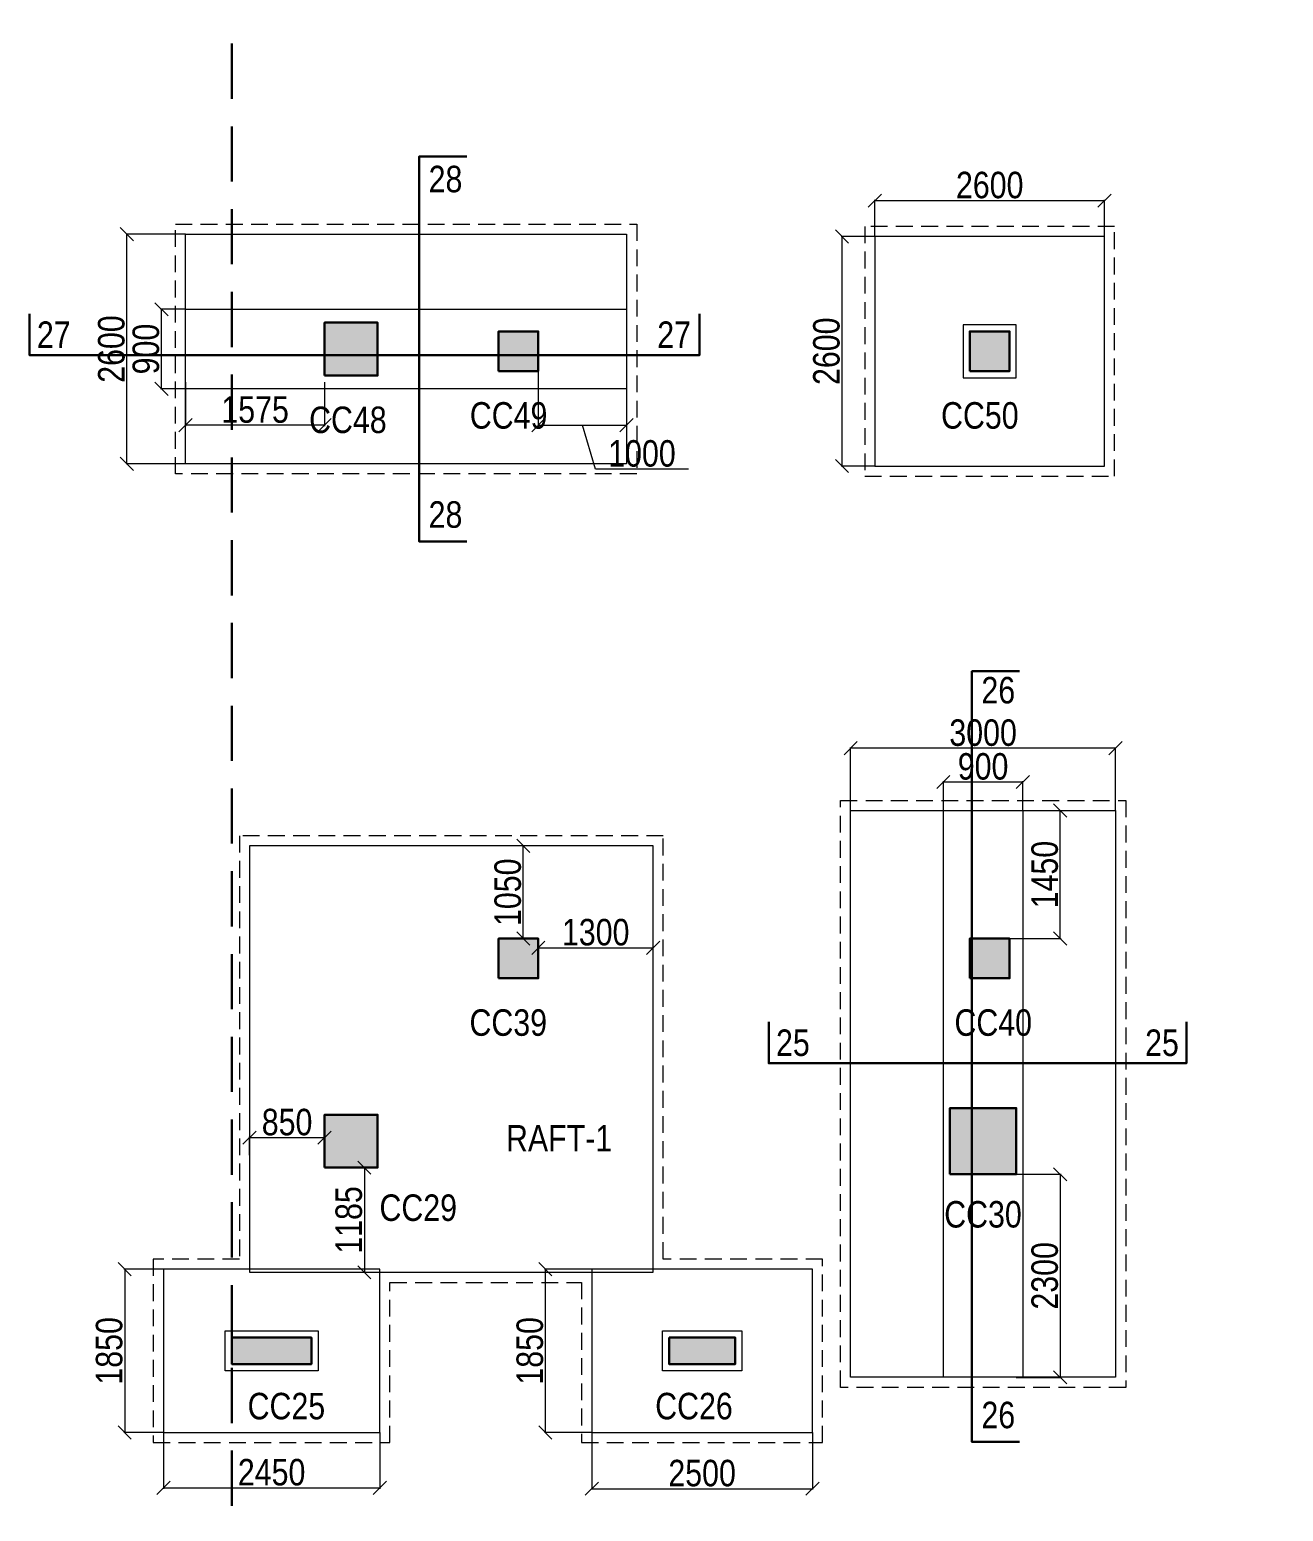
# Model space of a CAD drawing. Header units: millimetres. Extents: x 1112055 to 3390982, y -148532 to 766891.
# Drawn here: x 2876429 to 2890626, y 337949 to 354733 of the extents above; entities that cross this region are included whole.
import ezdxf

# ---------------------------------------------------------------- set-up
doc = ezdxf.new("R2010")
doc.units = ezdxf.units.MM
doc.header["$PDMODE"] = 35
doc.header["$PDSIZE"] = -25
doc.linetypes.add('DASHED2', pattern=[0.375, 0.25, -0.125])
doc.linetypes.add('Hidden', pattern=[9.525, 6.35, -3.175])
for name, color, linetype, lineweight in [('B COL. NO.', 3, 'Continuous', 20), ('B FINAL COLUMN', 1, 'Continuous', 30), ('B FOOTING', 49, 'Continuous', 20), ('B FOOTING DIM', 234, 'Continuous', 9), ('B P.C.C', 251, 'Continuous', 0)]:
    doc.layers.add(name, color=color, linetype=linetype, lineweight=lineweight)
doc.layers.add('B Pedestal', color=7, linetype='Continuous', lineweight=9, true_color=0x5c8948)
doc.layers.add('B-COL HT', color=7, linetype='Continuous', lineweight=0, true_color=0x4e4f45)
doc.styles.add('SWINC', font='swissc.ttf')
doc.dimstyles.new('BHOOMI', dxfattribs={"dimtxt": 230, "dimasz": 150, "dimexe": 10, "dimexo": 0, "dimgap": 25, "dimtad": 1, "dimdec": 0, "dimzin": 0, "dimdsep": 46, "dimtxsty": 'SWINC', "dimblk": 'OBLIQUE', "dimcen": 0.09, "dimclrd": 250, "dimclre": 250, "dimclrt": 256, "dimaunit": 1, "dimadec": 3, "dimazin": 0, "dimtfac": 1, "dimtdec": 0, "dimtofl": 0, "dimtmove": 1, "dimatfit": 3, "dimfxl": 100, "dimtolj": 1, "dimtzin": 0, "dimlwd": 9, "dimlwe": 5, "dimarcsym": 0})

# ---------------------------------------------------------------- blocks, each defined once
blk = doc.blocks.new('_Oblique')
at = {"color": 0, "linetype": 'ByBlock', "lineweight": -2}
blk.add_line((-0.5, -0.5), (0.5, 0.5), dxfattribs=at)
blk = doc.blocks.new('*D5046')
at = {"layer": 'B FOOTING DIM', "color": 250, "lineweight": 5, "ltscale": 0.5, "transparency": 16777216}
for p, q in [((2877944, 340692), (2877495, 340692)), ((2877505, 340692), (2877505, 338842)), ((2877944, 338842), (2877495, 338842))]:
    blk.add_line(p, q, dxfattribs=at)
at = {"layer": 'Defpoints', "color": 0, "transparency": 16777216}
for p in [(2877944, 340692), (2877505, 338842), (2877944, 338842)]:
    blk.add_point(p, dxfattribs=at)
at = {"layer": 'B FOOTING DIM', "color": 250, "lineweight": 5, "transparency": 16777216, "xscale": 150, "yscale": 150, "zscale": 150}
for p, rotation in [((2877505, 340692), 90), ((2877505, 338842), 270)]:
    blk.add_blockref('_Oblique', p, dxfattribs=dict(at, rotation=rotation))
at = {"layer": 'B FOOTING DIM', "transparency": 16777216, "insert": (2877330, 339767), "char_height": 300, "attachment_point": 5, "rotation": 90, "style": 'SWINC'}
blk.add_mtext('\\A1;1850', dxfattribs=at)
blk = doc.blocks.new('*D5047')
at = {"layer": 'B FOOTING DIM', "color": 250, "lineweight": 5, "ltscale": 0.5, "transparency": 16777216}
for p, q in [((2877944, 338842), (2877944, 338206)), ((2880394, 338842), (2880394, 338206)), ((2877944, 338216), (2880394, 338216))]:
    blk.add_line(p, q, dxfattribs=at)
at = {"layer": 'Defpoints', "color": 0, "transparency": 16777216}
for p in [(2877944, 338842), (2880394, 338842), (2880394, 338216)]:
    blk.add_point(p, dxfattribs=at)
at = {"layer": 'B FOOTING DIM', "color": 250, "lineweight": 5, "transparency": 16777216, "xscale": 150, "yscale": 150, "zscale": 150, "rotation": 180}
blk.add_blockref('_Oblique', (2877944, 338216), dxfattribs=at)
at = {"layer": 'B FOOTING DIM', "color": 250, "lineweight": 5, "transparency": 16777216, "xscale": 150, "yscale": 150, "zscale": 150}
blk.add_blockref('_Oblique', (2880394, 338216), dxfattribs=at)
at = {"layer": 'B FOOTING DIM', "transparency": 16777216, "insert": (2879169, 338391), "char_height": 300, "attachment_point": 5, "style": 'SWINC'}
blk.add_mtext('\\A1;2450', dxfattribs=at)
blk = doc.blocks.new('*D5048')
at = {"layer": 'B FOOTING DIM', "color": 250, "lineweight": 5, "ltscale": 0.5, "transparency": 16777216}
for p, q in [((2882794, 340692), (2882259, 340692)), ((2882269, 338842), (2882269, 340692)), ((2882794, 338842), (2882259, 338842))]:
    blk.add_line(p, q, dxfattribs=at)
at = {"layer": 'Defpoints', "color": 0, "transparency": 16777216}
for p in [(2882269, 340692), (2882794, 340692), (2882794, 338842)]:
    blk.add_point(p, dxfattribs=at)
at = {"layer": 'B FOOTING DIM', "color": 250, "lineweight": 5, "transparency": 16777216, "xscale": 150, "yscale": 150, "zscale": 150}
for p, rotation in [((2882269, 340692), 90), ((2882269, 338842), 270)]:
    blk.add_blockref('_Oblique', p, dxfattribs=dict(at, rotation=rotation))
at = {"layer": 'B FOOTING DIM', "transparency": 16777216, "insert": (2882094, 339767), "char_height": 300, "attachment_point": 5, "rotation": 90, "style": 'SWINC'}
blk.add_mtext('\\A1;1850', dxfattribs=at)
blk = doc.blocks.new('*D5049')
at = {"layer": 'B FOOTING DIM', "color": 250, "lineweight": 5, "ltscale": 0.5, "transparency": 16777216}
for p, q in [((2882794, 338842), (2882794, 338196)), ((2885294, 338842), (2885294, 338196)), ((2882794, 338206), (2885294, 338206))]:
    blk.add_line(p, q, dxfattribs=at)
at = {"layer": 'Defpoints', "color": 0, "transparency": 16777216}
for p in [(2882794, 338842), (2885294, 338842), (2885294, 338206)]:
    blk.add_point(p, dxfattribs=at)
at = {"layer": 'B FOOTING DIM', "color": 250, "lineweight": 5, "transparency": 16777216, "xscale": 150, "yscale": 150, "zscale": 150, "rotation": 180}
blk.add_blockref('_Oblique', (2882794, 338206), dxfattribs=at)
at = {"layer": 'B FOOTING DIM', "color": 250, "lineweight": 5, "transparency": 16777216, "xscale": 150, "yscale": 150, "zscale": 150}
blk.add_blockref('_Oblique', (2885294, 338206), dxfattribs=at)
at = {"layer": 'B FOOTING DIM', "transparency": 16777216, "insert": (2884044, 338381), "char_height": 300, "attachment_point": 5, "style": 'SWINC'}
blk.add_mtext('\\A1;2500', dxfattribs=at)
blk = doc.blocks.new('*D5086')
at = {"layer": 'B FOOTING DIM', "color": 250, "lineweight": 5, "ltscale": 0.5, "transparency": 16777216}
for p, q in [((2886776, 345887), (2886776, 346221)), ((2886776, 346211), (2887676, 346211)), ((2887676, 345887), (2887676, 346221))]:
    blk.add_line(p, q, dxfattribs=at)
at = {"layer": 'Defpoints', "color": 0, "transparency": 16777216}
for p in [(2887676, 346211), (2886776, 345887), (2887676, 345887)]:
    blk.add_point(p, dxfattribs=at)
at = {"layer": 'B FOOTING DIM', "color": 250, "lineweight": 5, "transparency": 16777216, "xscale": 150, "yscale": 150, "zscale": 150, "rotation": 180}
blk.add_blockref('_Oblique', (2886776, 346211), dxfattribs=at)
at = {"layer": 'B FOOTING DIM', "color": 250, "lineweight": 5, "transparency": 16777216, "xscale": 150, "yscale": 150, "zscale": 150}
blk.add_blockref('_Oblique', (2887676, 346211), dxfattribs=at)
at = {"layer": 'B FOOTING DIM', "transparency": 16777216, "insert": (2887226, 346386), "char_height": 300, "attachment_point": 5, "style": 'SWINC'}
blk.add_mtext('\\A1;900', dxfattribs=at)
blk = doc.blocks.new('*D5087')
at = {"layer": 'B FOOTING DIM', "color": 250, "lineweight": 5, "ltscale": 0.5, "transparency": 16777216}
for p, q in [((2885726, 345887), (2885726, 346603)), ((2888726, 346593), (2885726, 346593)), ((2888726, 345887), (2888726, 346603))]:
    blk.add_line(p, q, dxfattribs=at)
at = {"layer": 'Defpoints', "color": 0, "transparency": 16777216}
for p in [(2885726, 346593), (2885726, 345887), (2888726, 345887)]:
    blk.add_point(p, dxfattribs=at)
at = {"layer": 'B FOOTING DIM', "color": 250, "lineweight": 5, "transparency": 16777216, "xscale": 150, "yscale": 150, "zscale": 150, "rotation": 180}
blk.add_blockref('_Oblique', (2885726, 346593), dxfattribs=at)
at = {"layer": 'B FOOTING DIM', "color": 250, "lineweight": 5, "transparency": 16777216, "xscale": 150, "yscale": 150, "zscale": 150}
blk.add_blockref('_Oblique', (2888726, 346593), dxfattribs=at)
at = {"layer": 'B FOOTING DIM', "transparency": 16777216, "insert": (2887226, 346768), "char_height": 300, "attachment_point": 5, "style": 'SWINC'}
blk.add_mtext('\\A1;3000', dxfattribs=at)
blk = doc.blocks.new('*D5088')
at = {"layer": 'B FOOTING DIM', "color": 250, "lineweight": 5, "ltscale": 0.5, "transparency": 16777216}
for p, q in [((2887526, 345887), (2888110, 345887)), ((2888100, 344437), (2888100, 345887)), ((2887526, 344437), (2888110, 344437))]:
    blk.add_line(p, q, dxfattribs=at)
at = {"layer": 'Defpoints', "color": 0, "transparency": 16777216}
for p in [(2887526, 345887), (2888100, 345887), (2887526, 344437)]:
    blk.add_point(p, dxfattribs=at)
at = {"layer": 'B FOOTING DIM', "color": 250, "lineweight": 5, "transparency": 16777216, "xscale": 150, "yscale": 150, "zscale": 150}
for p, rotation in [((2888100, 345887), 90), ((2888100, 344437), 270)]:
    blk.add_blockref('_Oblique', p, dxfattribs=dict(at, rotation=rotation))
at = {"layer": 'B FOOTING DIM', "transparency": 16777216, "insert": (2887925, 345162), "char_height": 300, "attachment_point": 5, "rotation": 90, "style": 'SWINC'}
blk.add_mtext('\\A1;1450', dxfattribs=at)
blk = doc.blocks.new('*D5089')
at = {"layer": 'B FOOTING DIM', "color": 250, "lineweight": 5, "ltscale": 0.5, "transparency": 16777216}
for p, q in [((2887601, 341767), (2888110, 341767)), ((2888100, 341767), (2888100, 339467)), ((2887601, 339467), (2888110, 339467))]:
    blk.add_line(p, q, dxfattribs=at)
at = {"layer": 'Defpoints', "color": 0, "transparency": 16777216}
for p in [(2887601, 341767), (2887601, 339467), (2888100, 339467)]:
    blk.add_point(p, dxfattribs=at)
at = {"layer": 'B FOOTING DIM', "color": 250, "lineweight": 5, "transparency": 16777216, "xscale": 150, "yscale": 150, "zscale": 150}
for p, rotation in [((2888100, 341767), 90), ((2888100, 339467), 270)]:
    blk.add_blockref('_Oblique', p, dxfattribs=dict(at, rotation=rotation))
at = {"layer": 'B FOOTING DIM', "transparency": 16777216, "insert": (2887925, 340617), "char_height": 300, "attachment_point": 5, "rotation": 90, "style": 'SWINC'}
blk.add_mtext('\\A1;2300', dxfattribs=at)
blk = doc.blocks.new('*D5098')
at = {"layer": 'B FOOTING DIM', "color": 250, "lineweight": 5, "ltscale": 0.5, "transparency": 16777216}
for p, q in [((2878194, 350740), (2878194, 350243)), ((2879769, 350740), (2879769, 350243)), ((2879769, 350253), (2878194, 350253))]:
    blk.add_line(p, q, dxfattribs=at)
at = {"layer": 'Defpoints', "color": 0, "transparency": 16777216}
for p in [(2878194, 350740), (2879769, 350740), (2878194, 350253)]:
    blk.add_point(p, dxfattribs=at)
at = {"layer": 'B FOOTING DIM', "color": 250, "lineweight": 5, "transparency": 16777216, "xscale": 150, "yscale": 150, "zscale": 150, "rotation": 180}
blk.add_blockref('_Oblique', (2878194, 350253), dxfattribs=at)
at = {"layer": 'B FOOTING DIM', "color": 250, "lineweight": 5, "transparency": 16777216, "xscale": 150, "yscale": 150, "zscale": 150}
blk.add_blockref('_Oblique', (2879769, 350253), dxfattribs=at)
at = {"layer": 'B FOOTING DIM', "transparency": 16777216, "insert": (2878982, 350428), "char_height": 300, "attachment_point": 5, "style": 'SWINC'}
blk.add_mtext('\\A1;1575', dxfattribs=at)
blk = doc.blocks.new('*D5099')
at = {"layer": 'B FOOTING DIM', "color": 250, "lineweight": 5, "ltscale": 0.5, "transparency": 16777216}
for p, q in [((2882189, 350965), (2882189, 350243)), ((2883189, 350965), (2883189, 350243)), ((2882189, 350253), (2883189, 350253)), ((2882838, 349756), (2882689, 350253)), ((2883888, 349756), (2882838, 349756))]:
    blk.add_line(p, q, dxfattribs=at)
at = {"layer": 'Defpoints', "color": 0, "transparency": 16777216}
for p in [(2882189, 350965), (2883189, 350965), (2883189, 350253)]:
    blk.add_point(p, dxfattribs=at)
at = {"layer": 'B FOOTING DIM', "color": 250, "lineweight": 5, "transparency": 16777216, "xscale": 150, "yscale": 150, "zscale": 150, "rotation": 180}
blk.add_blockref('_Oblique', (2882189, 350253), dxfattribs=at)
at = {"layer": 'B FOOTING DIM', "color": 250, "lineweight": 5, "transparency": 16777216, "xscale": 150, "yscale": 150, "zscale": 150}
blk.add_blockref('_Oblique', (2883189, 350253), dxfattribs=at)
at = {"layer": 'B FOOTING DIM', "transparency": 16777216, "insert": (2883363, 349931), "char_height": 300, "attachment_point": 5, "style": 'SWINC'}
blk.add_mtext('\\A1;1000', dxfattribs=at)
blk = doc.blocks.new('*D5100')
at = {"layer": 'B FOOTING DIM', "color": 250, "lineweight": 5, "ltscale": 0.5, "transparency": 16777216}
for p, q in [((2878194, 351565), (2877911, 351565)), ((2877921, 350665), (2877921, 351565)), ((2878194, 350665), (2877911, 350665))]:
    blk.add_line(p, q, dxfattribs=at)
at = {"layer": 'Defpoints', "color": 0, "transparency": 16777216}
for p in [(2877921, 351565), (2878194, 351565), (2878194, 350665)]:
    blk.add_point(p, dxfattribs=at)
at = {"layer": 'B FOOTING DIM', "color": 250, "lineweight": 5, "transparency": 16777216, "xscale": 150, "yscale": 150, "zscale": 150}
for p, rotation in [((2877921, 351565), 90), ((2877921, 350665), 270)]:
    blk.add_blockref('_Oblique', p, dxfattribs=dict(at, rotation=rotation))
at = {"layer": 'B FOOTING DIM', "transparency": 16777216, "insert": (2877746, 351115), "char_height": 300, "attachment_point": 5, "rotation": 90, "style": 'SWINC'}
blk.add_mtext('\\A1;900', dxfattribs=at)
blk = doc.blocks.new('*D5101')
at = {"layer": 'B FOOTING DIM', "color": 250, "lineweight": 5, "ltscale": 0.5, "transparency": 16777216}
for p, q in [((2878194, 352415), (2877520, 352415)), ((2877530, 349815), (2877530, 352415)), ((2878194, 349815), (2877520, 349815))]:
    blk.add_line(p, q, dxfattribs=at)
at = {"layer": 'Defpoints', "color": 0, "transparency": 16777216}
for p in [(2877530, 352415), (2878194, 352415), (2878194, 349815)]:
    blk.add_point(p, dxfattribs=at)
at = {"layer": 'B FOOTING DIM', "color": 250, "lineweight": 5, "transparency": 16777216, "xscale": 150, "yscale": 150, "zscale": 150}
for p, rotation in [((2877530, 352415), 90), ((2877530, 349815), 270)]:
    blk.add_blockref('_Oblique', p, dxfattribs=dict(at, rotation=rotation))
at = {"layer": 'B FOOTING DIM', "transparency": 16777216, "insert": (2877355, 351115), "char_height": 300, "attachment_point": 5, "rotation": 90, "style": 'SWINC'}
blk.add_mtext('\\A1;2600', dxfattribs=at)
blk = doc.blocks.new('*D5106')
at = {"layer": 'B FOOTING DIM', "color": 250, "lineweight": 5, "ltscale": 0.5, "transparency": 16777216}
for p, q in [((2886001, 352390), (2886001, 352806)), ((2888601, 352390), (2888601, 352806)), ((2886001, 352796), (2888601, 352796))]:
    blk.add_line(p, q, dxfattribs=at)
at = {"layer": 'Defpoints', "color": 0, "transparency": 16777216}
for p in [(2888601, 352796), (2886001, 352390), (2888601, 352390)]:
    blk.add_point(p, dxfattribs=at)
at = {"layer": 'B FOOTING DIM', "color": 250, "lineweight": 5, "transparency": 16777216, "xscale": 150, "yscale": 150, "zscale": 150, "rotation": 180}
blk.add_blockref('_Oblique', (2886001, 352796), dxfattribs=at)
at = {"layer": 'B FOOTING DIM', "color": 250, "lineweight": 5, "transparency": 16777216, "xscale": 150, "yscale": 150, "zscale": 150}
blk.add_blockref('_Oblique', (2888601, 352796), dxfattribs=at)
at = {"layer": 'B FOOTING DIM', "transparency": 16777216, "insert": (2887301, 352971), "char_height": 300, "attachment_point": 5, "style": 'SWINC'}
blk.add_mtext('\\A1;2600', dxfattribs=at)
blk = doc.blocks.new('*D5107')
at = {"layer": 'B FOOTING DIM', "color": 250, "lineweight": 5, "ltscale": 0.5, "transparency": 16777216}
for p, q in [((2886001, 352390), (2885618, 352390)), ((2885628, 352390), (2885628, 349790)), ((2886001, 349790), (2885618, 349790))]:
    blk.add_line(p, q, dxfattribs=at)
at = {"layer": 'Defpoints', "color": 0, "transparency": 16777216}
for p in [(2886001, 352390), (2885628, 349790), (2886001, 349790)]:
    blk.add_point(p, dxfattribs=at)
at = {"layer": 'B FOOTING DIM', "color": 250, "lineweight": 5, "transparency": 16777216, "xscale": 150, "yscale": 150, "zscale": 150}
for p, rotation in [((2885628, 352390), 90), ((2885628, 349790), 270)]:
    blk.add_blockref('_Oblique', p, dxfattribs=dict(at, rotation=rotation))
at = {"layer": 'B FOOTING DIM', "transparency": 16777216, "insert": (2885453, 351090), "char_height": 300, "attachment_point": 5, "rotation": 90, "style": 'SWINC'}
blk.add_mtext('\\A1;2600', dxfattribs=at)
blk = doc.blocks.new('*D5133')
at = {"layer": 'B FOOTING DIM', "color": 250, "lineweight": 5, "ltscale": 0.5, "transparency": 16777216}
for p, q in [((2882189, 344192), (2882189, 344343)), ((2882189, 344333), (2883489, 344333)), ((2883489, 344209), (2883489, 344343))]:
    blk.add_line(p, q, dxfattribs=at)
at = {"layer": 'Defpoints', "color": 0, "transparency": 16777216}
for p in [(2883489, 344333), (2882189, 344192), (2883489, 344209)]:
    blk.add_point(p, dxfattribs=at)
at = {"layer": 'B FOOTING DIM', "color": 250, "lineweight": 5, "transparency": 16777216, "xscale": 150, "yscale": 150, "zscale": 150, "rotation": 180}
blk.add_blockref('_Oblique', (2882189, 344333), dxfattribs=at)
at = {"layer": 'B FOOTING DIM', "color": 250, "lineweight": 5, "transparency": 16777216, "xscale": 150, "yscale": 150, "zscale": 150}
blk.add_blockref('_Oblique', (2883489, 344333), dxfattribs=at)
at = {"layer": 'B FOOTING DIM', "transparency": 16777216, "insert": (2882839, 344508), "char_height": 300, "attachment_point": 5, "style": 'SWINC'}
blk.add_mtext('\\A1;1300', dxfattribs=at)
blk = doc.blocks.new('*D5134')
at = {"layer": 'B FOOTING DIM', "color": 250, "lineweight": 5, "ltscale": 0.5, "transparency": 16777216}
for p, q in [((2878919, 341983), (2878919, 342192)), ((2879769, 342182), (2878919, 342182)), ((2879769, 341977), (2879769, 342192))]:
    blk.add_line(p, q, dxfattribs=at)
at = {"layer": 'Defpoints', "color": 0, "transparency": 16777216}
for p in [(2878919, 342182), (2878919, 341983), (2879769, 341977)]:
    blk.add_point(p, dxfattribs=at)
at = {"layer": 'B FOOTING DIM', "color": 250, "lineweight": 5, "transparency": 16777216, "xscale": 150, "yscale": 150, "zscale": 150, "rotation": 180}
blk.add_blockref('_Oblique', (2878919, 342182), dxfattribs=at)
at = {"layer": 'B FOOTING DIM', "color": 250, "lineweight": 5, "transparency": 16777216, "xscale": 150, "yscale": 150, "zscale": 150}
blk.add_blockref('_Oblique', (2879769, 342182), dxfattribs=at)
at = {"layer": 'B FOOTING DIM', "transparency": 16777216, "insert": (2879344, 342357), "char_height": 300, "attachment_point": 5, "style": 'SWINC'}
blk.add_mtext('\\A1;850', dxfattribs=at)
blk = doc.blocks.new('*D5135')
at = {"layer": 'B FOOTING DIM', "color": 250, "lineweight": 5, "ltscale": 0.5, "transparency": 16777216}
for p, q in [((2882189, 345488), (2882009, 345488)), ((2882019, 344437), (2882019, 345488)), ((2882189, 344437), (2882009, 344437))]:
    blk.add_line(p, q, dxfattribs=at)
at = {"layer": 'Defpoints', "color": 0, "transparency": 16777216}
for p in [(2882019, 345488), (2882189, 345488), (2882189, 344437)]:
    blk.add_point(p, dxfattribs=at)
at = {"layer": 'B FOOTING DIM', "color": 250, "lineweight": 5, "transparency": 16777216, "xscale": 150, "yscale": 150, "zscale": 150}
for p, rotation in [((2882019, 345488), 90), ((2882019, 344437), 270)]:
    blk.add_blockref('_Oblique', p, dxfattribs=dict(at, rotation=rotation))
at = {"layer": 'B FOOTING DIM', "transparency": 16777216, "insert": (2881844, 344962), "char_height": 300, "attachment_point": 5, "rotation": 90, "style": 'SWINC'}
blk.add_mtext('\\A1;1050', dxfattribs=at)
blk = doc.blocks.new('*D5136')
at = {"layer": 'B FOOTING DIM', "color": 250, "lineweight": 5, "ltscale": 0.5, "transparency": 16777216}
for p, q in [((2880069, 341842), (2880229, 341842)), ((2880219, 341842), (2880219, 340657)), ((2880069, 340657), (2880229, 340657))]:
    blk.add_line(p, q, dxfattribs=at)
at = {"layer": 'Defpoints', "color": 0, "transparency": 16777216}
for p in [(2880069, 341842), (2880069, 340657), (2880219, 340657)]:
    blk.add_point(p, dxfattribs=at)
at = {"layer": 'B FOOTING DIM', "color": 250, "lineweight": 5, "transparency": 16777216, "xscale": 150, "yscale": 150, "zscale": 150}
for p, rotation in [((2880219, 341842), 90), ((2880219, 340657), 270)]:
    blk.add_blockref('_Oblique', p, dxfattribs=dict(at, rotation=rotation))
at = {"layer": 'B FOOTING DIM', "transparency": 16777216, "insert": (2880044, 341250), "char_height": 300, "attachment_point": 5, "rotation": 90, "style": 'SWINC'}
blk.add_mtext('\\A1;1185', dxfattribs=at)

msp = doc.modelspace()

# ---------------------------------------------------------------- hatches: boundary and pattern name
at = {"layer": 'B-COL HT', "lineweight": 0}
h = msp.add_hatch(color=250, dxfattribs=at)
h.dxf.hatch_style = 1
h.paths.add_polyline_path([(2879769.2, 350814.9), (2880369.2, 350814.9), (2880369.2, 351414.9), (2879769.2, 351414.9)])
h = msp.add_hatch(color=250, dxfattribs=at)
h.dxf.hatch_style = 1
h.paths.add_polyline_path([(2881739.2, 350864.9), (2882189.2, 350864.9), (2882189.2, 351314.9), (2881739.2, 351314.9)])
h = msp.add_hatch(color=250, dxfattribs=at)
h.dxf.hatch_style = 1
h.paths.add_polyline_path([(2881739.2, 350864.9), (2882189.2, 350864.9), (2882189.2, 351314.9), (2881739.2, 351314.9)])
h = msp.add_hatch(color=250, dxfattribs=at)
h.dxf.hatch_style = 1
h.paths.add_polyline_path([(2887075.8, 350864.9), (2887525.8, 350864.9), (2887525.8, 351314.9), (2887075.8, 351314.9)])
h = msp.add_hatch(color=250, dxfattribs=at)
h.dxf.hatch_style = 1
h.paths.add_polyline_path([(2881739.2, 343987.4), (2882189.2, 343987.4), (2882189.2, 344437.4), (2881739.2, 344437.4)])
h = msp.add_hatch(color=250, dxfattribs=at)
h.dxf.hatch_style = 1
h.paths.add_polyline_path([(2881739.2, 343987.4), (2882189.2, 343987.4), (2882189.2, 344437.4), (2881739.2, 344437.4)])
h = msp.add_hatch(color=250, dxfattribs=at)
h.dxf.hatch_style = 1
h.paths.add_polyline_path([(2887075.8, 343987.4), (2887525.8, 343987.4), (2887525.8, 344437.4), (2887075.8, 344437.4)])
h = msp.add_hatch(color=250, dxfattribs=at)
h.dxf.hatch_style = 1
h.paths.add_polyline_path([(2879769.2, 341842.4), (2880369.2, 341842.4), (2880369.2, 342442.4), (2879769.2, 342442.4)])
h = msp.add_hatch(color=250, dxfattribs=at)
h.dxf.hatch_style = 1
h.paths.add_polyline_path([(2886850.8, 341767.4), (2887600.8, 341767.4), (2887600.8, 342517.4), (2886850.8, 342517.4)])
h = msp.add_hatch(color=250, dxfattribs=at)
h.dxf.hatch_style = 1
h.paths.add_polyline_path([(2878719.2, 339917.4), (2879619.2, 339917.4), (2879619.2, 339617.4), (2878719.2, 339617.4)])
h = msp.add_hatch(color=250, dxfattribs=at)
h.dxf.hatch_style = 1
h.paths.add_polyline_path([(2883669.2, 339917.4), (2884419.2, 339917.4), (2884419.2, 339617.4), (2883669.2, 339617.4)])

# ---------------------------------------------------------------- linework, layer by layer
at = {"color": 16, "linetype": 'DASHED2', "lineweight": 30, "ltscale": 2500}
msp.add_lwpolyline([(2878719.2, 324917.4), (2931069.2, 324917.4), (2931069.2, 366762.4), (2878719.2, 366762.4)], close=True, dxfattribs=at)
at = {"color": 6, "lineweight": 30}
for points in [[(2881378.5, 353295.5), (2880838.5, 353295.5), (2880838.5, 348935.5), (2881378.5, 348935.5)], [(2876428.5, 351515.5), (2876428.5, 351045.5), (2884013.5, 351045.5), (2884013.5, 351515.5)], [(2887638.5, 347465.5), (2887098.5, 347465.5), (2887098.5, 338735.5), (2887638.5, 338735.5)], [(2884798.5, 343495.5), (2884798.5, 343025.5), (2889528.5, 343025.5), (2889528.5, 343495.5)]]:
    msp.add_lwpolyline(points, dxfattribs=at)
at = {"layer": 'B FINAL COLUMN', "color": 1}
for points in [[(2879769.2, 350814.9), (2880369.2, 350814.9), (2880369.2, 351414.9), (2879769.2, 351414.9)], [(2881739.2, 350864.9), (2882189.2, 350864.9), (2882189.2, 351314.9), (2881739.2, 351314.9)], [(2887075.8, 350864.9), (2887525.8, 350864.9), (2887525.8, 351314.9), (2887075.8, 351314.9)], [(2881739.2, 343987.4), (2882189.2, 343987.4), (2882189.2, 344437.4), (2881739.2, 344437.4)], [(2887075.8, 343987.4), (2887525.8, 343987.4), (2887525.8, 344437.4), (2887075.8, 344437.4)], [(2886850.8, 341767.4), (2887600.8, 341767.4), (2887600.8, 342517.4), (2886850.8, 342517.4)]]:
    msp.add_lwpolyline(points, close=True, dxfattribs=at)
at = {"layer": 'B FINAL COLUMN', "color": 4}
for points in [[(2881739.2, 350864.9), (2882189.2, 350864.9), (2882189.2, 351314.9), (2881739.2, 351314.9)], [(2881739.2, 343987.4), (2882189.2, 343987.4), (2882189.2, 344437.4), (2881739.2, 344437.4)]]:
    msp.add_lwpolyline(points, close=True, dxfattribs=at)
at = {"layer": 'B FINAL COLUMN'}
for points in [[(2879769.2, 341842.4), (2880369.2, 341842.4), (2880369.2, 342442.4), (2879769.2, 342442.4)], [(2878719.2, 339917.4), (2879619.2, 339917.4), (2879619.2, 339617.4), (2878719.2, 339617.4)], [(2883669.2, 339917.4), (2884419.2, 339917.4), (2884419.2, 339617.4), (2883669.2, 339617.4)]]:
    msp.add_lwpolyline(points, close=True, dxfattribs=at)
at = {"layer": 'B FOOTING'}
for points in [[(2878194.2, 349814.9), (2878194.2, 352414.9), (2883189.2, 352414.9), (2883189.2, 349814.9)], [(2886000.8, 349789.9), (2888600.8, 349789.9), (2888600.8, 352389.9), (2886000.8, 352389.9)], [(2885725.8, 345887.4), (2888725.8, 345887.4), (2888725.8, 339467.4), (2885725.8, 339467.4)], [(2883488.9, 345487.5), (2878919, 345487.5), (2878919, 340657.4), (2883488.9, 340657.4)], [(2877944.2, 340692.4), (2877944.2, 338842.4), (2880394.2, 338842.4), (2880394.2, 340692.4)], [(2882794.2, 338842.4), (2885294.2, 338842.4), (2885294.2, 340692.4), (2882794.2, 340692.4)]]:
    msp.add_lwpolyline(points, close=True, dxfattribs=at)
at = {"layer": 'B P.C.C', "color": 250, "linetype": 'Hidden', "lineweight": 0, "ltscale": 30}
for points in [[(2878079.2, 349699.9), (2878079.2, 352529.9), (2883304.2, 352529.9), (2883304.2, 349699.9)], [(2885885.8, 349674.9), (2888715.8, 349674.9), (2888715.8, 352504.9), (2885885.8, 352504.9)], [(2885610.8, 346002.4), (2888840.8, 346002.4), (2888840.8, 339352.4), (2885610.8, 339352.4)]]:
    msp.add_lwpolyline(points, close=True, dxfattribs=at)
for points in [[(2883603.9, 340807.4), (2883603.9, 345602.5), (2878804, 345602.5), (2878804, 340807.4)], [(2878804, 340807.4), (2877829.2, 340807.4), (2877829.2, 338727.4), (2880509.2, 338727.4), (2880509.2, 340542.4)], [(2882679.2, 340542.4), (2882679.2, 338727.4), (2885409.2, 338727.4), (2885409.2, 340807.4), (2883603.9, 340807.4)], [(2880509.2, 340542.4), (2882679.2, 340542.4)]]:
    msp.add_lwpolyline(points, dxfattribs=at)
at = {"layer": 'B Pedestal', "color": 87, "lineweight": 9}
for points in [[(2878194.2, 350664.9), (2878194.2, 351564.9), (2883189.2, 351564.9), (2883189.2, 350664.9)], [(2887000.8, 350789.9), (2887600.8, 350789.9), (2887600.8, 351389.9), (2887000.8, 351389.9)], [(2886775.8, 345887.4), (2887675.8, 345887.4), (2887675.8, 339467.4), (2886775.8, 339467.4)], [(2878644.2, 339992.4), (2879694.2, 339992.4), (2879694.2, 339542.4), (2878644.2, 339542.4)], [(2883594.2, 339992.4), (2884494.2, 339992.4), (2884494.2, 339542.4), (2883594.2, 339542.4)]]:
    msp.add_lwpolyline(points, close=True, dxfattribs=at)

# ---------------------------------------------------------------- texts
at = {"color": 6, "lineweight": 30, "style": 'SWINC'}
for s, p in [('28', (2880947, 352891)), ('27', (2876510.9, 351127.7)), ('27', (2883535.9, 351127.7)), ('28', (2880947, 349091)), ('26', (2887207, 347101)), ('25', (2884880.9, 343107.7)), ('25', (2889060.9, 343107.7)), ('RAFT-1', (2881823.5, 342025.5)), ('26', (2887207, 338891))]:
    msp.add_text(s, height=300, dxfattribs=at).set_placement(p)
at = {"layer": 'B COL. NO.', "style": 'SWINC'}
for s, p in [('CC48', (2879593.5, 350163.4)), ('CC49', (2881413.5, 350213.4)), ('CC50', (2886750.2, 350213.4)), ('CC39', (2881409.7, 343335.9)), ('CC40', (2886901.7, 343335.9)), ('CC29', (2880390.3, 341239.1)), ('CC30', (2886785.7, 341164.1)), ('CC25', (2878897.3, 338991.7)), ('CC26', (2883512.8, 338991.7))]:
    msp.add_text(s, height=300, dxfattribs=at).set_placement(p)

# ---------------------------------------------------------------- dimensions: what is measured, and where the dimension line sits
at = {"layer": 'B FOOTING DIM', "color": 250, "ltscale": 0.5}
for p2, distance, picture, middle in [((2888600.8, 352389.9), 406.3, '*D5106', (2887300.8, 352971.2)), ((2886000.8, 349789.9), -372.9, '*D5107', (2885452.9, 351089.9))]:
    dim = msp.add_aligned_dim(p1=(2886000.8, 352389.9), p2=p2, distance=distance, dimstyle='BHOOMI', override={"dimtxt": 300, "dimlwd": 5}, dxfattribs=at)
    dim.commit()
    dim.dimension.update_dxf_attribs({"geometry": picture, "text_midpoint": middle})
for base, p1, p2, angle, picture, middle in [((2877530.5, 352414.9), (2878194.2, 349814.9), (2878194.2, 352414.9), 90, '*D5101', (2877355.5, 351114.9)), ((2877921.4, 351564.9), (2878194.2, 350664.9), (2878194.2, 351564.9), 90, '*D5100', (2877746.4, 351114.9)), ((2883189.2, 350253.1), (2882189.2, 350964.9), (2883189.2, 350964.9), 180, '*D5099', (2882863.4, 349930.6)), ((2878194.2, 350253.1), (2879769.2, 350739.9), (2878194.2, 350739.9), 180, '*D5098', (2878981.7, 350428.1)), ((2888100, 345887.4), (2887525.8, 344437.4), (2887525.8, 345887.4), 90, '*D5088', (2887925, 345162.4)), ((2882018.5, 345487.5), (2882189.2, 344437.4), (2882189.2, 345487.5), 90, '*D5135', (2881843.5, 344962.5)), ((2883488.9, 344332.7), (2882189.2, 344192.4), (2883488.9, 344208.8), 180, '*D5133', (2882839, 344507.7)), ((2878919, 342182.4), (2879769.2, 341977.4), (2878919, 341983.3), 180, '*D5134', (2879344.1, 342357.4)), ((2880218.5, 340657.4), (2880069.2, 341842.4), (2880069.2, 340657.4), 90, '*D5136', (2880043.5, 341249.9)), ((2888100, 339467.4), (2887600.8, 341767.4), (2887600.8, 339467.4), 90, '*D5089', (2887925, 340617.4)), ((2877504.9, 338842.4), (2877944.2, 340692.4), (2877944.2, 338842.4), 90, '*D5046', (2877329.9, 339767.4)), ((2882268.6, 340692.4), (2882794.2, 338842.4), (2882794.2, 340692.4), 90, '*D5048', (2882093.6, 339767.4))]:
    dim = msp.add_linear_dim(base=base, p1=p1, p2=p2, angle=angle, dimstyle='BHOOMI', override={"dimtxt": 300, "dimlwd": 5}, dxfattribs=at)
    dim.commit()
    dim.dimension.update_dxf_attribs({"geometry": picture, "text_midpoint": middle})
for base, p1, p2, picture, middle in [((2885725.8, 346593.4), (2888725.8, 345887.4), (2885725.8, 345887.4), '*D5087', (2887225.8, 346768.4)), ((2887675.8, 346211.1), (2886775.8, 345887.4), (2887675.8, 345887.4), '*D5086', (2887225.8, 346386.1)), ((2880394.2, 338215.9), (2877944.2, 338842.4), (2880394.2, 338842.4), '*D5047', (2879169.2, 338390.9)), ((2885294.2, 338206.2), (2882794.2, 338842.4), (2885294.2, 338842.4), '*D5049', (2884044.2, 338381.2))]:
    dim = msp.add_linear_dim(base=base, p1=p1, p2=p2, dimstyle='BHOOMI', override={"dimtxt": 300, "dimlwd": 5}, dxfattribs=at)
    dim.commit()
    dim.dimension.update_dxf_attribs({"geometry": picture, "text_midpoint": middle})

doc.saveas('drawing.dxf')
